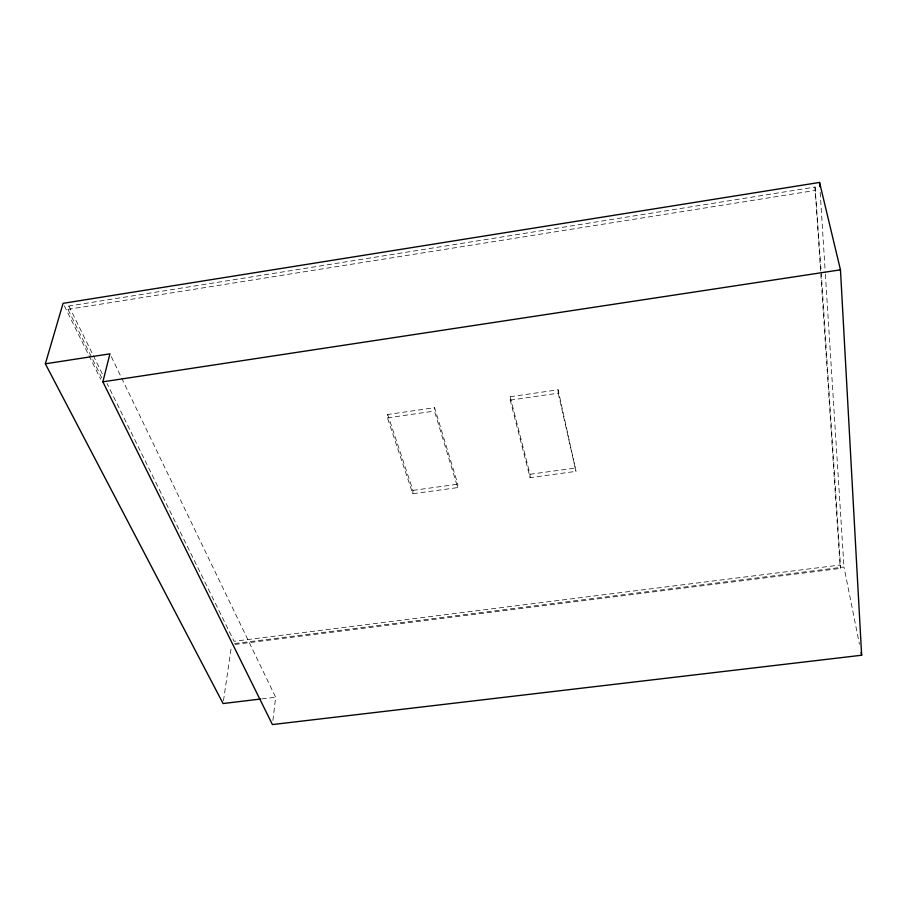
<?xml version="1.0" encoding="UTF-8"?>
<svg xmlns="http://www.w3.org/2000/svg" width="907" height="907" viewBox="0 0 907 907"><rect width="100%" height="100%" fill="white"/><g stroke="black" fill="none" stroke-linecap="round" stroke-linejoin="round"><path stroke-width="0.68" stroke-dasharray="4.54 3.4" d="M457.718 487.592L457.797 484.213L434.589 407.685L387.686 414.488L387.459 417.855L412.776 493.759L457.718 487.592L434.464 411.064L434.589 407.685M412.776 493.759L412.946 490.392L387.686 414.488M272.905 720.464L275.649 697.222L111.176 356.383M223.485 700.76L231.353 646.668M101.811 377.947L67.934 309.378L68.898 306.033L815.042 187.046L821.107 270.74M67.934 309.378L815.812 190.334M510.153 396.744L558.122 389.795L576.002 471.357L530.085 477.66L510.188 400.123L510.153 396.744L530.017 474.282L530.085 477.66M387.459 417.855L434.464 411.064M510.188 400.123L558.247 393.173L558.122 389.795M412.946 490.392L457.797 484.213M530.017 474.282L575.832 467.978M234.992 644.412L840.676 568.394L840.007 565.027L234.074 641.272L107.06 383.491M234.562 643.539L843.975 567L859.439 644.208M261.817 698.889L275.649 697.222M64.34 305.863L100.711 379.296M68.898 306.033L92.673 354.286M93.296 355.555L103.307 375.872M558.247 393.173L576.002 471.357M821.198 272.157L840.676 568.394M815.042 187.046L840.007 565.027M820.177 192.329L825.291 272.916M825.381 274.333L843.975 567"/><path stroke-width="1.36" d="M45.35 363.809L63.082 303.335L819.554 182.432L840.46 269.832L861.65 655.239L272.429 724.568L102.865 381.824L109.94 353.832L45.35 363.809L223.077 703.537L260.434 699.048M102.865 381.824L840.46 269.832M861.094 652.484L861.65 655.239M819.554 182.432L819.815 186.672"/></g></svg>
